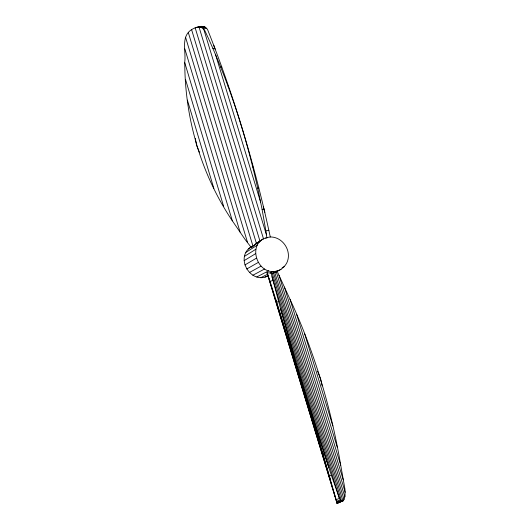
<?xml version="1.0" encoding="UTF-8"?>
<svg xmlns="http://www.w3.org/2000/svg" width="530" height="530" viewBox="0 0 530 530"><rect width="100%" height="100%" fill="white"/><g stroke="black" fill="none" stroke-linecap="round" stroke-linejoin="round"><path stroke-width="0.79" d="M270.273 236.936C255.149 166.36 234.34 96.904 207.674 29.826C204.679 23.711 196.1 26.97 191.588 29.62C180.498 36.583 186.222 51.602 184.731 62.109L184.765 62.732C184.877 118.674 201.148 174.297 232.345 220.831L244.893 239.176L251.399 247.669L257.375 242.68L259.389 241.72M277.203 271.367L290.062 299.384C314.489 352.026 331.051 408.014 340.717 465.194L344.957 489.124L345.09 495.928L343.539 500.525L337.159 503.5L337.371 502.321M281.085 269.293C257.388 281.808 243.19 238.374 271.208 236.983C281.967 237.42 290.188 248.563 288.101 258.985C286.743 266.65 279.608 270.923 272.784 273.188L267.074 272.778L337.146 503.493L267.074 272.778M268.763 275.487C251.531 285.723 234.28 257.964 250.882 246.96M251.399 247.669L252.154 246.536M274.759 272.473L344.056 499.618M255.758 243.727L263.099 239.003M248.331 248.987L259.799 241.627M265.649 238.281L266.988 237.42M245.94 252.353L257.328 245.118M244.509 256.321L255.864 249.246M244.151 260.621L255.506 253.724M244.893 264.96L256.288 258.249M246.682 269.028L258.156 262.489M249.398 272.539L260.985 266.159M252.843 275.255L264.569 268.995M256.785 276.985L268.664 270.81M200.247 27.441L201.367 26.864L195.649 27.567M260.945 277.607L267.696 274.169L267.451 273.871M270.154 272.917L272.983 271.473M282.152 267.71L284.319 266.61M265.026 277.097L268.67 275.262M272.784 273.188L277.216 270.956M336.749 502.327L340.962 500.565M336.822 502.559L341.128 500.757L342.784 501.142M337.338 503.122L343.539 500.525M337.06 503.281L341.983 501.214M336.636 501.983L336.146 499.71L339.425 498.346L341.128 500.757M336.523 501.347L340.28 499.777M336.146 499.71L329.349 476.086L331.369 475.271C309.036 407.974 289.155 339.889 267.113 272.486M329.349 476.086L323.108 454.17L324.241 453.733M323.108 454.17L316.728 432.175L317.231 431.99M316.728 432.175L310.355 410.134M296.933 366.389L280.595 308.891L271.015 272.811M290.175 344.732L290.678 344.573M283.378 323.3L284.511 322.962M276.554 302.166L278.588 301.583M269.929 281.317L272.97 280.483M266.915 238.076L265.881 230.981L268.895 230.239M201.453 26.845L202.864 26.5M265.881 230.981L262.105 209.469L264.119 209.006M197.875 27.11L201.851 27.719L204.64 30.203C228.331 80.6 245.609 133.878 257.726 188.183L258.845 187.938M252.79 167.155L253.294 167.049M228.066 86.33L228.562 86.251M220.719 67.131L221.845 66.965M212.914 48.415L214.941 48.137M203.44 28.752L206.746 28.342M199.982 27.162L204.341 26.626M200.347 27.275L204.613 26.752M201.851 27.719L205.647 27.255M331.369 475.271L339.425 498.346M199.452 152.236L196.63 145.511L195.318 138.436M317.616 371.325L320.584 378.745L322.141 385.873M304.69 333.946L332.827 425.895M296.714 314.668L337.345 447.539M213.835 45.275L215.048 49.237M263.198 206.753L264.894 212.298M215.597 54.815L260.614 202.162L262.105 209.469M290.062 299.384L340.717 465.194M284.405 287.055L343.255 479.849M279.032 275.308L345.229 492.337M203.699 29.064L266.451 234.83M276.269 271.804L344.878 496.928M199.055 27.136L263.543 238.984M273.52 272.923L342.943 501.009M272.175 273.069L341.492 500.969M272.016 276.779L339.253 497.955M195.153 27.772L260.058 241.395M280.595 308.891L328.911 467.891M275.487 298.92L330.296 479.471M191.588 29.62L256.421 243.396M188.329 32.582L252.929 246.006M310.229 410.174L297.058 366.349M185.54 37.199L247.616 242.68M184.857 48.932L240.083 232.067M184.765 62.732L232.345 220.831M185.507 79.44L223.706 206.62M187.388 100.097L213.868 188.448M257.726 188.183L260.614 202.162"/></g></svg>
